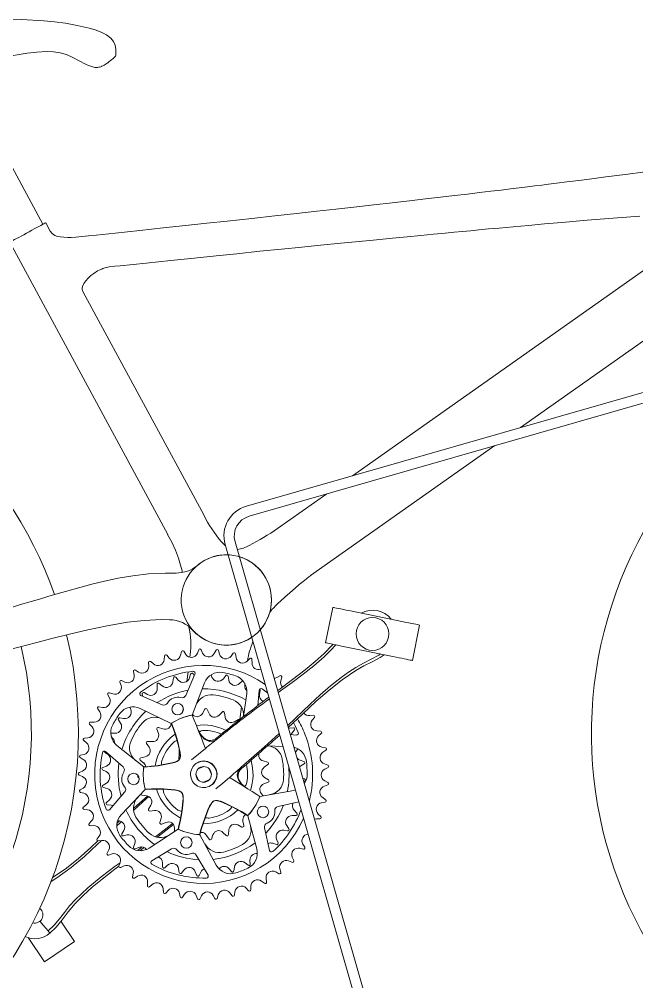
# Model space of a CAD drawing. Header units: inches. Extents: x -32 to 121, y -2 to 108.
# Drawn here: x -8.34 to 10.48, y 71.93 to 101.23 of the extents above; entities that cross this region are included whole.
import ezdxf

# ---------------------------------------------------------------- set-up
doc = ezdxf.new("R2010")
doc.units = ezdxf.units.IN
doc.layers.add('ZANO_R', color=7, linetype='Continuous', lineweight=0)

msp = doc.modelspace()

# ---------------------------------------------------------------- linework, layer by layer
at = {"layer": 'ZANO_R', "color": 253}
for p, q in [((-5.39266, 100.1401), (-5.39672, 100.12769)), ((-5.88701, 99.77518), (-5.85365, 99.78584)), ((-5.8425, 99.78931), (-5.82647, 99.79429)), ((-5.82254, 99.80103), (-5.82944, 99.79884)), ((-7.61487, 94.98766), (-9.98298, 99.36526)), ((-7.389, 94.78025), (-7.52694, 95.03523)), ((12.38488, 94.78419), (1.82122, 87.33534)), ((-8.62605, 94.44065), (-3.81264, 85.54279)), ((6.93764, 88.80245), (13.30506, 93.29237)), ((-2.71519, 86.14043), (-6.38361, 92.92172)), ((0.54345, 84.29366), (6.15475, 88.25041)), ((1.03833, 86.7833), (-0.46391, 85.72401)), ((0.99674, 82.25078), (1.217, 83.32817)), ((3.37178, 82.88764), (1.70672, 83.22805)), ((3.8615, 82.78752), (3.64124, 81.71014)), ((-2.86814, 82.03524), (-2.9072, 81.9327)), ((-2.74917, 81.93746), (-2.79433, 82.03747)), ((1.48646, 82.15066), (3.15151, 81.81026)), ((-3.90761, 81.84665), (-3.91689, 81.73732)), ((-3.76629, 81.78545), (-3.83727, 81.86914)), ((-3.39447, 81.97729), (-3.41887, 81.87031)), ((-3.26304, 81.89702), (-3.32168, 81.98977)), ((-3.12487, 81.8846), (-3.13483, 81.80813)), ((-2.33888, 82.01938), (-2.39182, 81.92327)), ((-2.23467, 81.906), (-2.26547, 82.01131)), ((-1.81697, 81.93002), (-1.88278, 81.84221)), ((-1.72955, 81.80323), (-1.7454, 81.91181)), ((-1.31257, 81.76888), (-1.38996, 81.69109)), ((-4.39757, 81.64587), (-4.39154, 81.5363)), ((-4.24911, 81.60493), (-4.33104, 81.67792)), ((-1.24366, 81.63116), (-1.24424, 81.74089)), ((-4.85482, 81.37885), (-4.8336, 81.27119)), ((-4.70211, 81.35897), (-4.7934, 81.41985)), ((-3.63839, 81.18194), (-3.65259, 81.06499)), ((-3.49192, 81.11328), (-3.56823, 81.20302)), ((-3.26006, 80.6495), (-2.98125, 81.2977)), ((-3.19294, 81.3618), (-3.23023, 81.07543)), ((-3.11403, 81.2973), (-3.14832, 81.1846)), ((-3.00463, 81.24336), (-3.04127, 81.30588)), ((-2.46344, 81.20524), (-2.49002, 81.27678)), ((-2.0454, 81.24891), (-2.11617, 81.15474)), ((-1.95288, 81.11621), (-1.9741, 81.23209)), ((-0.39507, 81.2452), (-0.49091, 81.19175)), ((-0.36679, 81.09382), (-0.3371, 81.19946)), ((-5.27046, 81.0508), (-5.23446, 80.94714)), ((-5.11646, 81.05236), (-5.21534, 81.09994)), ((-4.13475, 80.97728), (-4.12843, 80.85964)), ((-3.97858, 80.93509), (-4.06932, 81.01022)), ((-2.69343, 81.02959), (-3.06538, 80.04907)), ((-1.53361, 81.08663), (-1.61966, 81.00618)), ((-1.46554, 80.93989), (-1.46604, 81.01579)), ((-5.63639, 80.66808), (-5.58632, 80.57044)), ((-5.48412, 80.69107), (-5.58866, 80.72443)), ((-4.62599, 80.64232), (-3.97779, 80.36351)), ((-4.58804, 80.68953), (-4.57164, 80.61894)), ((-4.42692, 80.67511), (-4.52932, 80.73334)), ((-1.50141, 80.00171), (-1.40581, 80.702)), ((-1.02485, 80.79997), (-1.06746, 80.33835)), ((-1.01622, 80.68161), (-0.99653, 80.79776)), ((-0.7673, 80.72345), (-0.93117, 80.8439)), ((-5.79791, 80.28212), (-5.90607, 80.30061)), ((-4.96821, 80.28928), (-4.9383, 80.21907)), ((-1.61666, 79.91824), (-1.56756, 80.29534)), ((-5.94551, 80.23817), (-5.88233, 80.14845)), ((-3.70617, 79.79373), (-4.65054, 80.24973)), ((-3.33643, 80.25981), (-3.34973, 80.15764)), ((-2.68214, 80.22501), (-2.74878, 80.10138)), ((-2.55281, 80.0944), (-2.61048, 80.22246)), ((-2.14865, 80.14212), (-2.24618, 80.04106)), ((-2.05936, 79.98146), (-2.08034, 80.12033)), ((0.62535, 80.04126), (0.51606, 80.03141)), ((-6.19178, 79.76942), (-6.11673, 79.68936)), ((-6.05174, 79.83349), (-6.16142, 79.83674)), ((-5.312, 79.90202), (-5.24771, 79.8033)), ((-5.15567, 79.94357), (-5.27181, 79.96327)), ((-1.65731, 79.91838), (-1.77849, 79.84737)), ((0.58962, 79.89146), (0.65971, 79.97589)), ((-5.41394, 79.49425), (-5.53174, 79.49348)), ((-4.1418, 79.62121), (-4.09693, 79.48812)), ((-3.95806, 79.62658), (-4.09102, 79.67184)), ((-0.10015, 79.65438), (-0.13348, 79.65537)), ((0.01748, 79.6607), (-0.10015, 79.65438)), ((-0.07606, 79.45513), (0.10671, 79.43826)), ((-0.0247, 79.50453), (0.05043, 79.59527)), ((0.84311, 79.5586), (0.73352, 79.56406)), ((0.78688, 79.41523), (0.86804, 79.48909)), ((-6.37042, 79.27096), (-6.28496, 79.20213)), ((-6.24065, 79.35389), (-6.34972, 79.34185)), ((-5.53207, 79.39557), (-5.48023, 79.34013)), ((-5.35999, 79.12636), (-4.5424, 78.46962)), ((-4.46083, 79.18567), (-4.38172, 79.06962)), ((-4.28536, 79.24041), (-4.4256, 79.24812)), ((-0.29987, 79.09332), (-0.76534, 79.11588)), ((-6.36099, 78.85267), (-6.46731, 78.82556)), ((-5.72296, 78.91439), (-5.62879, 78.84362)), ((-5.17361, 78.47), (-5.70392, 78.93547)), ((0.15349, 79.01786), (0.1568, 79.02069)), ((0.99158, 79.05033), (0.88381, 79.07099)), ((0.91594, 78.91619), (1.00659, 78.97803)), ((-6.47794, 78.75248), (-6.38374, 78.69621)), ((-4.65053, 78.68021), (-4.54304, 78.5898)), ((-4.49633, 78.78026), (-4.63345, 78.74985)), ((-0.76916, 78.61209), (-0.90377, 78.65219)), ((-0.87073, 78.45889), (-0.75708, 78.54141)), ((0.3375, 78.63997), (0.2248, 78.67427)), ((0.24445, 78.50765), (0.34609, 78.56722)), ((1.06786, 78.52635), (0.96402, 78.56181)), ((-6.41039, 78.33958), (-6.51191, 78.29794)), ((-5.7939, 78.38219), (-5.68887, 78.32885)), ((-5.67929, 78.49635), (-5.78972, 78.45533)), ((-2.88667, 78.07686), (-2.95432, 78.24665)), ((-2.88293, 78.41261), (-2.71315, 78.48027)), ((-2.54718, 78.40888), (-2.47952, 78.23909)), ((0.20447, 78.47682), (0.24445, 78.50765)), ((0.97429, 78.40404), (1.07266, 78.45266)), ((-6.51226, 78.22409), (-6.41115, 78.18148)), ((-5.6783, 77.97809), (-5.77993, 77.91852)), ((-4.69682, 78.14231), (-4.67958, 78.13448)), ((-2.55091, 78.07313), (-2.7207, 78.00547)), ((-0.88091, 77.95278), (-0.74922, 78.00158)), ((-0.74178, 78.0729), (-0.86057, 78.14783)), ((0.36006, 78.10355), (0.30323, 78.13241)), ((0.33473, 78.02255), (0.35587, 78.03041)), ((1.07048, 77.99685), (0.97258, 78.04641)), ((-6.3879, 77.82461), (-6.48264, 77.76924)), ((-6.47272, 77.69607), (-6.36665, 77.66794)), ((-5.77135, 77.84576), (-5.65865, 77.81147)), ((-5.58886, 77.16871), (-5.1234, 77.69903)), ((-4.49758, 77.78128), (-5.22308, 77.02405)), ((-1.51232, 77.89004), (-1.37799, 77.80521)), ((-1.00503, 77.56966), (0.02701, 77.75584)), ((-0.89923, 77.58875), (-0.95505, 77.65051)), ((0.02701, 77.75584), (0.08004, 77.76843)), ((0.9608, 77.88875), (1.06498, 77.92321)), ((-5.58733, 77.46788), (-5.67707, 77.39156)), ((-4.59626, 77.61187), (-4.45746, 77.59047)), ((0.18245, 77.41128), (-0.45038, 77.26836)), ((0.87573, 77.38036), (0.98369, 77.39998)), ((0.99939, 77.47214), (0.90934, 77.53485)), ((-6.29397, 77.31778), (-6.38008, 77.24976)), ((-6.36006, 77.17868), (-6.25112, 77.16559)), ((-5.65599, 77.3214), (-5.53905, 77.3072)), ((-4.32421, 77.30921), (-4.39557, 77.18824)), ((-4.35633, 77.12823), (-4.2169, 77.14507)), ((0.12684, 77.05956), (0.04639, 77.14561)), ((-6.13041, 76.82895), (-6.20622, 76.74962)), ((-5.33804, 76.83112), (-5.33369, 76.83136)), ((-4.01271, 76.91019), (-4.04879, 76.77446)), ((-3.99481, 76.72725), (-3.86509, 76.7811)), ((-1.493, 76.68335), (-1.51932, 76.82131)), ((-1.09794, 75.97456), (-1.37335, 76.98644)), ((-0.01991, 76.99149), (0.0979, 76.99226)), ((0.72072, 76.88875), (0.83037, 76.89316)), ((0.85596, 76.96243), (0.77551, 77.03706)), ((-6.1765, 76.68201), (-6.06679, 76.68421)), ((-5.14916, 76.53288), (-5.20739, 76.43047)), ((-4.37392, 76.00218), (-3.49667, 76.5768)), ((-3.6051, 76.61002), (-3.60372, 76.50668)), ((-2.1298, 76.47925), (-2.02589, 76.38476)), ((-1.95914, 76.41097), (-1.94727, 76.55091)), ((-1.67575, 76.70305), (-1.5502, 76.64011)), ((-0.86293, 76.61511), (-0.70749, 75.92683)), ((-0.27818, 76.54217), (-0.16203, 76.52247)), ((-0.12184, 76.58372), (-0.18613, 76.68243)), ((-5.90041, 76.36765), (-5.96444, 76.27853)), ((-5.9256, 76.21572), (-5.81727, 76.23317)), ((-5.16358, 76.37175), (-5.04883, 76.3984)), ((-2.82818, 76.40673), (-2.3322, 75.48274)), ((-2.62739, 76.38624), (-2.55282, 76.26723)), ((-2.48148, 76.27445), (-2.43229, 76.40601)), ((-0.44937, 76.1583), (-0.49555, 76.26668)), ((-5.60845, 75.94284), (-5.65945, 75.84568)), ((-4.81527, 76.1365), (-4.85483, 76.02554)), ((-4.8015, 75.97532), (-4.69312, 76.02149)), ((-3.6921, 75.97661), (-4.29866, 75.61609)), ((-0.61055, 76.14452), (-0.49959, 76.10496)), ((0.21431, 75.99366), (0.32092, 75.96768)), ((0.36461, 76.02722), (0.30785, 76.12113)), ((-5.61225, 75.78889), (-5.5074, 75.82124)), ((-2.58281, 75.17956), (-2.94334, 75.78612)), ((-1.29909, 75.50847), (-1.30541, 75.6261)), ((-0.12725, 75.6076), (-0.02529, 75.56704)), ((0.02626, 75.61991), (-0.01688, 75.72081)), ((-5.2602, 75.5628), (-5.29719, 75.45949)), ((-5.24255, 75.40982), (-5.14322, 75.45645)), ((-3.96831, 75.54585), (-3.96753, 75.42805)), ((-3.90023, 75.39911), (-3.81418, 75.47956)), ((-3.48096, 75.36953), (-3.45974, 75.25365)), ((-3.38844, 75.23683), (-3.31767, 75.33101)), ((-1.94193, 75.37246), (-1.86561, 75.28272)), ((-1.79545, 75.3038), (-1.78125, 75.42075)), ((-1.45526, 75.55065), (-1.36452, 75.47552)), ((-0.36548, 75.26366), (-0.39416, 75.36958)), ((-4.86246, 75.23493), (-4.88471, 75.12748)), ((-4.82368, 75.08589), (-4.73181, 75.14589)), ((-2.9704, 75.2805), (-2.92939, 75.17007)), ((-2.85625, 75.16589), (-2.8029, 75.27092)), ((-0.80299, 74.9654), (-0.81665, 75.07428)), ((-0.51921, 75.27284), (-0.42389, 75.21848)), ((-4.42296, 74.9656), (-4.43003, 74.8561)), ((-4.36381, 74.82341), (-4.28119, 74.89561)), ((-3.95024, 74.76006), (-3.94201, 74.65064)), ((-3.87189, 74.62748), (-3.80011, 74.71048)), ((-1.42299, 74.78212), (-1.34635, 74.70359)), ((-1.27775, 74.73092), (-1.27612, 74.84064)), ((-0.95394, 74.99588), (-0.86712, 74.92878)), ((-3.45353, 74.62231), (-3.43015, 74.5151)), ((-3.35748, 74.50193), (-3.29796, 74.59411)), ((-2.94247, 74.55503), (-2.9044, 74.45212)), ((-2.83061, 74.44919), (-2.7845, 74.54875)), ((-2.42703, 74.55953), (-2.375, 74.46291)), ((-2.30153, 74.47028), (-2.26972, 74.5753)), ((-1.91723, 74.63572), (-1.85226, 74.54729)), ((-1.78053, 74.56481), (-1.76364, 74.67323)), ((-7.06803, 73.77137), (-6.65241, 73.15524)), ((-7.56405, 72.54027), (-8.05899, 73.27398)), ((-6.65241, 73.15524), (-7.56405, 72.54027))]:
    msp.add_line(p, q, dxfattribs=at)
at = {"layer": 'ZANO_R'}
for p, q in [((29.13237, 95.16669), (-1.41451, 86.40751)), ((29.21916, 94.86402), (-1.32772, 86.10484)), ((3.48053, 67.05182), (-1.75948, 85.32593)), ((3.15298, 67.05182), (-2.06215, 85.23914))]:
    msp.add_line(p, q, dxfattribs=at)
at = {"layer": 'ZANO_R', "color": 253, "flags": 128}
for points in [[(-12.29014, 100.98775), (-11.65017, 101.03497), (-11.00405, 101.1029), (-10.35654, 101.16704), (-9.64916, 101.21237), (-8.94961, 101.22927), (-8.262, 101.21836), (-7.59035, 101.18019), (-7.25894, 101.14922), (-6.92299, 101.10506), (-6.57537, 101.0428), (-6.20907, 100.95747), (-6.02141, 100.90322), (-5.84165, 100.83681), (-5.67988, 100.75435), (-5.54618, 100.65197), (-5.46705, 100.55441), (-5.41655, 100.44015), (-5.39349, 100.31036), (-5.38922, 100.16995)], [(-5.88734, 99.77708), (-5.9501, 99.76225), (-6.03599, 99.7651), (-6.12716, 99.78631), (-6.22069, 99.82064), (-6.31554, 99.86356), (-6.50909, 99.96226), (-6.70491, 100.06387), (-6.89832, 100.15158), (-7.0921, 100.21198), (-7.29651, 100.24213), (-7.50972, 100.24891), (-7.80014, 100.23197), (-8.09773, 100.19648), (-8.39801, 100.15011), (-8.84968, 100.06374), (-9.30169, 99.95914), (-9.75088, 99.8381), (-9.8977, 99.79467)], [(-5.82535, 99.79467), (-5.74351, 99.83072), (-5.68333, 99.86989), (-5.63881, 99.90449), (-5.60307, 99.93326), (-5.55033, 99.97542), (-5.51515, 100.00257), (-5.48573, 100.02456), (-5.46161, 100.04227), (-5.4502, 100.05094), (-5.42931, 100.07034), (-5.40375, 100.10815), (-5.39372, 100.13603), (-5.38923, 100.16993)], [(-5.88701, 99.77518), (-5.85365, 99.78584), (-5.82787, 99.79385)], [(10.74734, 96.58802), (10.12702, 96.50501), (9.54168, 96.42813), (9.11184, 96.37254), (8.71386, 96.3217), (8.35302, 96.27609), (8.03461, 96.23622), (7.79023, 96.20583), (7.5837, 96.1803), (7.37371, 96.15447), (7.14585, 96.12659), (6.8991, 96.09656), (6.63232, 96.06427), (6.34426, 96.02961), (6.03354, 95.99245), (5.69235, 95.95191), (5.32438, 95.90846), (4.92774, 95.86194), (4.50037, 95.81214), (4.04003, 95.75887), (3.55346, 95.70294), (3.03022, 95.64321), (2.46763, 95.57941), (1.86275, 95.51127), (1.31404, 95.44984), (0.73056, 95.38489), (0.11016, 95.31621), (-0.54951, 95.24359), (-1.2509, 95.1668), (-1.99663, 95.08558), (-2.61546, 95.0185), (-3.26477, 94.94839), (-3.94604, 94.87514), (-4.66082, 94.79858), (-5.4107, 94.71857), (-5.99651, 94.6563)], [(-5.42269, 93.70972), (-5.25704, 93.72703), (-4.46638, 93.80931), (-3.71816, 93.88685), (-3.01018, 93.95991), (-2.34033, 94.02873), (-1.70663, 94.09353), (-1.00363, 94.16508), (-0.34531, 94.23171), (0.27104, 94.29375), (0.84797, 94.35149), (1.45878, 94.41224), (2.02503, 94.4682), (2.54974, 94.51971), (3.03569, 94.56709), (3.48545, 94.61065), (3.90137, 94.65067), (4.28561, 94.6874), (4.64015, 94.72107), (4.91516, 94.74703), (5.17164, 94.77112), (5.41101, 94.79349), (5.66833, 94.81741), (5.96265, 94.84459), (6.2909, 94.87468), (6.71681, 94.91335), (7.17946, 94.95483), (7.67289, 94.99843), (8.19115, 95.04346), (8.96341, 95.10893), (9.76032, 95.17425), (10.57125, 95.23816)], [(-7.52694, 95.03523), (-7.53308, 95.03191), (-7.55136, 95.02202), (-7.58136, 95.00579), (-7.62243, 94.98357), (-7.67364, 94.95587), (-7.73385, 94.9233), (-7.80172, 94.88658), (-7.87572, 94.84655), (-7.95421, 94.80409), (-8.03543, 94.76016), (-8.11756, 94.71572), (-8.19878, 94.67179), (-8.27727, 94.62933), (-8.35127, 94.5893), (-8.41914, 94.55258), (-8.47935, 94.52001), (-8.53056, 94.49231), (-8.57163, 94.47009), (-8.60164, 94.45386), (-8.61991, 94.44397), (-8.62605, 94.44065)], [(-5.99661, 94.65626), (-6.22525, 94.632), (-6.43243, 94.61138), (-6.61049, 94.59702), (-6.75118, 94.58969), (-6.85814, 94.5878), (-6.98101, 94.59169), (-7.09266, 94.60396), (-7.16587, 94.61908), (-7.25508, 94.65013), (-7.33541, 94.70387), (-7.38966, 94.7815)], [(-6.38326, 92.9208), (-6.41375, 93.0005), (-6.41477, 93.04422), (-6.40571, 93.09016), (-6.36472, 93.1821), (-6.30891, 93.26359), (-6.23358, 93.34894), (-6.15193, 93.42467), (-6.06771, 93.4903), (-5.94664, 93.56692), (-5.84991, 93.61464), (-5.82374, 93.62553), (-5.78381, 93.64052), (-5.72398, 93.65953), (-5.5963, 93.68804), (-5.4226, 93.70975)], [(-3.81371, 85.54476), (-3.68879, 85.30743), (-3.57624, 85.06535), (-3.48413, 84.82876), (-3.41771, 84.61584), (-3.37618, 84.43815), (-3.36912, 84.39311)], [(-3.55649, 84.3691), (-3.8805, 84.36929), (-4.39336, 84.34343), (-4.87554, 84.28967), (-5.3201, 84.2157), (-5.73714, 84.12834), (-6.12773, 84.03373), (-6.4928, 83.93675), (-6.93019, 83.81337), (-7.32749, 83.69792), (-7.68619, 83.59202), (-8.00748, 83.4959), (-8.29224, 83.4098), (-8.54111, 83.3339)], [(-0.7009, 83.17761), (-0.7009, 83.17744), (-0.69778, 83.18042), (-0.69157, 83.18918), (-0.68277, 83.20134), (-0.65823, 83.23253), (-0.62439, 83.27179), (-0.58164, 83.31795), (-0.52717, 83.37352), (-0.45705, 83.44189), (-0.36205, 83.5311), (-0.24031, 83.64179), (-0.09417, 83.77102), (0.06794, 83.91085), (0.19669, 84.01951), (0.3161, 84.1181), (0.41631, 84.19851), (0.49143, 84.25615), (0.54625, 84.29564)], [(1.217, 83.32817), (1.22444, 83.32665), (1.24654, 83.32213), (1.28261, 83.31475), (1.33158, 83.30474), (1.39194, 83.2924), (1.46186, 83.27811), (1.53923, 83.26229), (1.62168, 83.24543), (1.70672, 83.22805)], [(-8.74534, 82.0126), (-8.30878, 82.12778), (-7.84027, 82.24955), (-7.34017, 82.37689), (-6.80896, 82.50853), (-6.24731, 82.64218), (-5.65634, 82.76916), (-5.03762, 82.87518), (-4.5333, 82.93199), (-4.01412, 82.95452), (-3.75498, 82.9481)], [(3.37178, 82.88764), (3.45682, 82.87026), (3.53927, 82.8534), (3.61664, 82.83758), (3.68656, 82.82329), (3.74692, 82.81095), (3.79589, 82.80094), (3.83196, 82.79356), (3.85406, 82.78904), (3.8615, 82.78752)], [(1.22025, 82.20509), (1.1957, 82.1765), (0.95254, 81.92744), (0.67955, 81.67816), (0.37791, 81.42758), (-0.00789, 81.13008), (-0.42582, 80.82056), (-0.46024, 80.79495)], [(1.31072, 82.18659), (1.14599, 82.01047), (0.95554, 81.82555), (0.64139, 81.55068), (0.31451, 81.29133), (-0.02044, 81.04243), (-0.44375, 80.73743)], [(1.48646, 82.15066), (1.40142, 82.16805), (1.31897, 82.1849), (1.2416, 82.20072), (1.17168, 82.21502), (1.11131, 82.22736), (1.06235, 82.23737), (1.02627, 82.24474), (1.00418, 82.24926), (0.99674, 82.25078)], [(2.66675, 81.90936), (2.61837, 81.87526), (2.38568, 81.74643), (2.14892, 81.62447), (1.91778, 81.49351), (1.69415, 81.35082), (1.47749, 81.19744), (1.14975, 80.93892), (0.83495, 80.66504), (0.52894, 80.38131), (-0.15449, 79.72868)], [(-0.13912, 79.67506), (0.29233, 80.07548), (0.71575, 80.46743), (1.10841, 80.81129), (1.50693, 81.12508), (1.91747, 81.4007), (2.16635, 81.54248), (2.41874, 81.67116), (2.66441, 81.80422), (2.78132, 81.88594)], [(3.64124, 81.71014), (3.6338, 81.71166), (3.6117, 81.71618), (3.57562, 81.72355), (3.52666, 81.73356), (3.4663, 81.7459), (3.39637, 81.7602), (3.31901, 81.77601), (3.23655, 81.79287), (3.15151, 81.81026)], [(-0.49091, 81.19175), (-0.54232, 81.17179), (-0.56709, 81.16756)], [(-1.52122, 81.09453), (-1.52414, 81.09321), (-1.53361, 81.08663)], [(-3.06538, 80.04907), (-3.00178, 79.88948), (-2.93819, 79.72988), (-2.90209, 79.63929)], [(-3.69758, 79.79918), (-3.69758, 79.79918), (-3.62985, 79.62086), (-3.56888, 79.44258), (-3.51709, 79.27035), (-3.45856, 79.04099), (-3.43136, 78.92112), (-3.42151, 78.79485), (-3.43211, 78.73648), (-3.44131, 78.71472), (-3.47219, 78.6744), (-3.52619, 78.63759), (-3.6093, 78.6051), (-3.69353, 78.58367), (-3.89614, 78.54058), (-4.10053, 78.50578), (-4.31492, 78.47887), (-4.42801, 78.46827), (-4.54363, 78.45952)], [(-4.5424, 78.46962), (-4.5424, 78.46962), (-4.42764, 78.47797), (-4.31305, 78.48839), (-4.15161, 78.50732), (-3.99726, 78.53059), (-3.69112, 78.59179), (-3.60922, 78.61287), (-3.52682, 78.64458), (-3.4754, 78.67961), (-3.4467, 78.71704), (-3.43813, 78.73732), (-3.42808, 78.79275), (-3.42984, 78.85501), (-3.43886, 78.91525), (-3.46485, 79.03501), (-3.52366, 79.26372), (-3.57564, 79.43516), (-3.63786, 79.61536), (-3.70617, 79.79373), (-3.70617, 79.79373)], [(-3.6862, 79.80629), (-3.69468, 79.801), (-3.69675, 79.7997)], [(0.16706, 79.52231), (0.07206, 79.71796), (0.01671, 79.81816)], [(-5.53174, 79.49348), (-5.54314, 79.49174), (-5.54616, 79.49068)], [(-2.90209, 79.63929), (-2.84075, 79.48543), (-2.78737, 79.35138), (-2.7296, 79.20642), (-2.66956, 79.05573)], [(-2.29388, 79.32925), (-2.36895, 79.27964), (-2.44777, 79.25244), (-2.52858, 79.24908), (-2.60967, 79.27097), (-2.6893, 79.31953), (-2.76573, 79.39615), (-2.83724, 79.50227), (-2.90209, 79.63929)], [(-2.31638, 79.35634), (-2.36901, 79.31938), (-2.41826, 79.2958), (-2.50123, 79.27733), (-2.55937, 79.27967), (-2.6044, 79.29036), (-2.6635, 79.3171), (-2.73565, 79.37212), (-2.77555, 79.4152), (-2.81298, 79.46626)], [(-0.41406, 79.49155), (-0.85839, 79.08583), (-1.57145, 78.4599)], [(-0.05554, 79.45323), (-0.05294, 79.45926), (-0.0247, 79.50453)], [(-2.31516, 79.35487), (-2.31605, 79.35593), (-2.30917, 79.34766), (-2.29388, 79.32925)], [(-2.66174, 79.03612), (-2.87104, 78.8622), (-3.08431, 78.68497)], [(-2.98002, 78.55948), (-2.98002, 78.55948), (-2.86123, 78.6284), (-2.72669, 78.65421), (-2.59184, 78.63417), (-2.46957, 78.56984), (-2.40177, 78.50476), (-2.40177, 78.50476)], [(-4.54371, 78.45881), (-4.54419, 78.45473), (-4.54516, 78.44618)], [(-2.40177, 78.50476), (-2.40176, 78.50476), (-2.33297, 78.38728), (-2.30607, 78.25505), (-2.32478, 78.11798), (-2.38784, 77.99555), (-2.45382, 77.92626), (-2.45383, 77.92626)], [(-1.57145, 78.4599), (-1.63398, 78.39517), (-1.67514, 78.32267), (-1.69323, 78.24383), (-1.68656, 78.16011), (-1.6534, 78.07294), (-1.59206, 77.98377), (-1.50083, 77.89404), (-1.37799, 77.80521)], [(-1.52794, 77.92122), (-1.55091, 77.94342), (-1.58462, 77.98231), (-1.62856, 78.04855), (-1.65121, 78.09916), (-1.66517, 78.15265), (-1.66703, 78.23071), (-1.65708, 78.27755), (-1.63601, 78.32814), (-1.60088, 78.38073), (-1.54895, 78.43282)], [(-1.55017, 78.43429), (-1.54928, 78.43322), (-1.55616, 78.44149), (-1.57145, 78.4599)], [(-2.34954, 77.80076), (-2.13627, 77.97799), (-1.92698, 78.15191)], [(-1.90958, 78.14092), (-1.77479, 78.0558), (-1.64666, 77.97489), (-1.51232, 77.89004)], [(-4.50335, 77.80415), (-4.50094, 77.79445), (-4.50034, 77.79209)], [(-4.5001, 77.79113), (-4.30958, 77.80045), (-4.12118, 77.80334), (-3.94138, 77.79938), (-3.70516, 77.78417), (-3.58275, 77.77299), (-3.45961, 77.74334), (-3.40738, 77.71522), (-3.38953, 77.69975), (-3.36072, 77.65791), (-3.3424, 77.59519), (-3.33719, 77.5061), (-3.34283, 77.41938), (-3.36446, 77.21337), (-3.39452, 77.00822), (-3.43517, 76.79601), (-3.46005, 76.68518), (-3.48745, 76.57252), (-3.48745, 76.57252)], [(-3.49667, 76.5768), (-3.49667, 76.5768), (-3.46916, 76.68854), (-3.44365, 76.80073), (-3.41177, 76.96012), (-3.3862, 77.11411), (-3.34981, 77.42418), (-3.34455, 77.50858), (-3.34924, 77.59675), (-3.36667, 77.65648), (-3.3934, 77.69533), (-3.41004, 77.70975), (-3.45965, 77.73645), (-3.5194, 77.75401), (-3.57949, 77.76404), (-3.70142, 77.77634), (-3.93711, 77.79108), (-4.11621, 77.79462), (-4.30682, 77.79113), (-4.49757, 77.78128), (-4.49758, 77.78128)], [(-1.37799, 77.80521), (-1.24214, 77.71941), (-1.09588, 77.62704), (-1.00503, 77.56966)], [(-4.42894, 77.57996), (-4.83469, 77.22413), (-4.85024, 77.21016)], [(-4.38855, 77.56506), (-4.5716, 77.40333), (-4.84667, 77.1555)], [(-2.83833, 76.40737), (-2.83833, 76.40737), (-2.78832, 76.59145), (-2.73285, 76.77152), (-2.67351, 76.9413), (-2.58605, 77.16125), (-2.5376, 77.27422), (-2.47134, 77.38217), (-2.42846, 77.42315), (-2.40823, 77.43535), (-2.35954, 77.44982), (-2.29422, 77.44786), (-2.20789, 77.42529), (-2.12715, 77.39312), (-1.93791, 77.3089), (-1.75209, 77.21691), (-1.56283, 77.11267), (-1.46511, 77.05477), (-1.36643, 76.99389)], [(-1.37335, 76.98644), (-1.37336, 76.98644), (-1.47112, 77.04713), (-1.56994, 77.10606), (-1.71167, 77.18564), (-1.85022, 77.25754), (-2.13387, 77.38797), (-2.21252, 77.41906), (-2.29782, 77.44184), (-2.36001, 77.44372), (-2.40523, 77.4303), (-2.42408, 77.41894), (-2.4648, 77.38), (-2.49997, 77.3286), (-2.52808, 77.27455), (-2.57745, 77.16239), (-2.6643, 76.94279), (-2.72301, 76.77355), (-2.7786, 76.59119), (-2.82818, 76.40673), (-2.82818, 76.40673)], [(-5.53905, 77.3072), (-5.48741, 77.29376), (-5.48138, 77.29117)], [(-5.2289, 76.80384), (-5.27365, 76.76246), (-5.35657, 76.68346)], [(-5.2806, 76.82351), (-5.29001, 76.81506), (-5.35126, 76.75822)], [(-1.36595, 76.99441), (-1.36316, 76.99743), (-1.35735, 77.00377)], [(0.66299, 76.87778), (0.66645, 76.87895), (0.72072, 76.88875)], [(-3.66391, 76.7434), (-3.88179, 76.57324), (-4.17562, 76.34815)], [(-4.12281, 76.33461), (-4.10043, 76.35181), (-3.63843, 76.71543)], [(-3.4868, 76.57222), (-3.48307, 76.5705), (-3.47524, 76.56694)], [(-2.80994, 76.47658), (-2.80286, 76.47764), (-2.77979, 76.4793)], [(-5.83047, 76.23104), (-5.96111, 76.106), (-6.35203, 75.74611), (-6.75807, 75.40542), (-7.18805, 75.09506), (-7.36379, 74.98596)], [(-5.93616, 76.21588), (-6.14959, 76.01831), (-6.54225, 75.67445), (-6.94077, 75.36066), (-7.32092, 75.10545)], [(-2.85172, 76.40831), (-2.84174, 76.4076), (-2.83931, 76.40744)], [(-4.59578, 76.0336), (-4.64038, 76.0004), (-4.73679, 75.93079)], [(-4.65587, 75.92714), (-4.56437, 75.99521), (-4.53323, 76.01914)], [(-5.26471, 75.55021), (-5.41151, 75.44458), (-5.83692, 75.12623), (-6.24615, 74.78956), (-6.63009, 74.42351), (-6.79914, 74.23808), (-6.95914, 74.04408), (-7.11335, 73.84506), (-7.27429, 73.65191), (-7.45565, 73.47643)], [(-7.4007, 73.4103), (-7.21053, 73.59613), (-7.03024, 73.81785), (-6.84278, 74.061), (-6.62954, 74.30924), (-6.38638, 74.5583), (-6.1134, 74.80758), (-5.81175, 75.05816), (-5.42596, 75.35566), (-5.29856, 75.45001)], [(-7.45565, 73.47643), (-7.59406, 73.64299), (-7.70323, 73.77437)], [(-7.45565, 73.47643), (-7.44245, 73.46055), (-7.4311, 73.44689), (-7.41386, 73.42614), (-7.40378, 73.41401), (-7.40086, 73.41049)]]:
    msp.add_lwpolyline(points, dxfattribs=at)
at = {"layer": 'ZANO_R', "color": 253}
for centre, radius in [((2.42912, 82.51915), 0.49985), ((-3.50887, 80.23031), 0.17495), ((-4.85182, 78.10384), 0.17495), ((-2.71692, 78.24287), 0.23743), ((-0.90803, 77.10049), 0.17495), ((-3.24441, 76.1695), 0.17495)]:
    msp.add_circle(centre, radius, dxfattribs=at)
for centre, radius, start, end in [((-19.21199, 79.4925), 12.67732, 94.087833, 13.665694), ((-19.21199, 79.4925), 12.67732, 19.4699, 77.401357), ((21.77576, 79.4925), 12.67732, 104.775682, 223.109332), ((1.06998, 88.05752), 4.24293, 206.877824, 220.134707), ((-6.24035, 94.48564), 10.49438, 297.909161, 303.409604), ((-1.61234, 85.76442), 0.71389, 218.127863, 232.050369), ((-1.75035, 85.88015), 0.78972, 274.196616, 302.294554), ((-2.02558, 83.55247), 1.37459, 29.049215, 0), ((-2.02558, 83.55247), 1.37459, 87.781504, 129.987969), ((-2.02558, 83.55247), 1.37459, 87.781504, 103.525523), ((-2.02558, 83.55247), 1.37459, 318.799702, 73.200298), ((-2.02558, 83.55247), 1.37459, 0, 73.200298), ((-3.55123, 85.37146), 0.9995, 269.718034, 309.987396), ((-2.02558, 83.55247), 1.37459, 318.799702, 0), ((2.43023, 82.52651), 0.71778, 37.530194, 119.361208), ((-3.77996, 81.95298), 0.99949, 42.356426, 88.541244), ((-5.76709, 82.17907), 2.65856, 353.596041, 12.086146), ((-2.02558, 83.55247), 1.37459, 222.355462, 304.218496), ((-2.02558, 83.55247), 1.37459, 222.355462, 304.218496), ((-19.21199, 79.4925), 11.24664, 180, 13.589659), ((-2.83078, 82.02101), 0.03999, 24.30291, 159.14922), ((-2.30385, 82.00009), 0.03999, 16.30291, 151.14922), ((1.28555, 81.252), 2.70596, 157.544396, 170.521204), ((-3.86776, 81.84327), 0.03999, 40.30291, 175.14922), ((-3.61381, 81.91478), 0.19994, 220.30291, 347.14922), ((-3.35548, 81.9684), 0.03999, 32.30291, 167.14922), ((-3.09405, 82.00387), 0.19994, 212.30291, 339.14922), ((-2.56695, 82.01975), 0.19994, 204.30291, 331.14922), ((-2.04277, 81.96212), 0.19994, 196.30291, 323.14922), ((-1.78497, 81.90604), 0.03999, 8.30291, 143.14922), ((-1.53171, 81.8321), 0.19994, 188.30291, 315.14922), ((-1.28422, 81.74068), 0.03999, 0.30291, 135.14922), ((-2.71692, 78.24287), 3.31999, 55.60701, 336.39299), ((-4.59118, 81.52532), 0.19994, 236.30291, 3.14922), ((-4.35764, 81.64807), 0.03999, 48.30291, 183.14922), ((-4.11611, 81.75422), 0.19994, 228.30291, 355.14922), ((-1.04372, 81.63222), 0.19994, 180.30291, 290.36623), ((-5.02977, 81.23253), 0.19994, 244.30291, 11.14922), ((-4.81558, 81.38658), 0.03999, 56.30291, 191.14922), ((-2.71692, 78.24287), 3.15504, 95.923859, 127.528272), ((-3.59869, 81.17712), 0.03999, 40.376789, 173.075342), ((-3.3396, 81.2428), 0.19994, 220.376789, 343.075342), ((-3.07577, 81.28566), 0.03999, 30.376789, 163.075342), ((-3.03635, 81.3214), 0.05998, 336.726065, 95.923859), ((-2.22607, 80.8523), 0.49985, 79.346829, 159.226065), ((-2.27601, 81.27485), 0.19994, 200.376789, 323.075342), ((-2.71692, 78.24287), 3.15504, 72.105302, 79.346829), ((-2.01344, 81.22489), 0.03999, 10.376789, 143.075342), ((-1.90106, 80.76961), 0.49985, 352.226065, 72.105302), ((-0.3756, 81.21028), 0.03999, 344.30291, 119.14922), ((-5.42334, 80.88155), 0.19994, 252.30291, 19.14922), ((-5.23268, 81.06391), 0.03999, 64.30291, 199.14922), ((-4.09482, 80.97942), 0.03999, 50.376789, 183.075342), ((-3.85107, 81.0891), 0.19994, 230.376789, 353.075342), ((-1.75621, 81.15223), 0.19994, 190.376789, 313.075342), ((-1.2656, 80.9412), 0.19994, 180.376789, 227.042798), ((-0.1743, 81.03973), 0.19994, 164.30291, 224.208016), ((-5.76423, 80.47921), 0.19994, 260.30291, 27.14922), ((-5.60081, 80.68633), 0.03999, 72.30291, 207.14922), ((-4.60229, 80.69742), 0.05998, 127.528272, 246.726065), ((-4.54909, 80.69858), 0.03999, 60.376789, 193.075342), ((-4.32809, 80.84891), 0.19994, 240.376789, 3.075342), ((-2.71692, 78.24287), 2.60401, 100.559689, 122.892441), ((-3.50887, 80.23031), 0.36239, 74.038926, 149.413204), ((-3.37486, 80.69888), 0.12496, 254.038926, 336.726065), ((-2.48557, 80.16823), 0.49985, 83.148202, 159.226065), ((-2.71692, 78.24287), 2.60401, 60.44065, 91.011481), ((-2.71692, 78.24287), 2.43906, 68.303929, 83.148202), ((34.03267, 34.41199), 57.80352, 126.9700404, 128.9644446), ((-0.96512, 80.79446), 0.05998, 55.528272, 174.726065), ((-0.81909, 80.64819), 0.19994, 170.376789, 245.793117), ((-1.03595, 80.80444), 0.03999, 350.376789, 48.947149), ((-5.91281, 80.26119), 0.03999, 80.30291, 215.14922), ((-4.86788, 79.7996), 0.49985, 64.226065, 144.105302), ((-3.92841, 80.4783), 0.12496, 246.726065, 329.413204), ((21.97639, 49.36588), 38.55969, 126.049232, 129.007401), ((-2.00003, 80.0447), 0.49985, 354.699662, 68.303929), ((-6.04582, 80.03334), 0.19994, 268.30291, 35.14922), ((-2.71692, 78.24287), 3.15504, 144.105302, 151.346829), ((-2.71692, 78.24287), 2.60401, 132.44065, 163.011481), ((-5.12224, 80.1407), 0.19994, 260.376789, 23.075342), ((-2.71692, 78.24287), 1.83951, 100.919492, 122.215802), ((-2.71692, 78.24287), 1.83951, 101.654331, 121.7978), ((-2.67652, 78.04117), 2.04521, 100.9604, 101.621336), ((-2.90503, 80.19826), 0.19994, 219.896346, 272.939302), ((-2.92478, 80.19626), 0.19994, 278.629555, 331.672512), ((-2.64694, 80.20604), 0.03999, 24.244172, 151.672512), ((-2.3705, 80.1765), 0.19994, 204.244172, 257.287128), ((-2.39005, 80.1799), 0.19994, 262.977382, 316.020338), ((-2.11988, 80.11436), 0.03999, 8.591998, 136.020338), ((0.49812, 80.23054), 0.19994, 215.205871, 275.14922), ((0.62894, 80.00143), 0.03999, 320.30291, 95.14922), ((-6.1626, 79.79677), 0.03999, 88.30291, 223.14922), ((-5.04696, 79.51605), 0.49985, 151.346829, 231.226065), ((-5.41525, 79.69419), 0.19994, 270.376789, 33.075342), ((-5.2785, 79.92384), 0.03999, 80.376789, 213.075342), ((-2.71692, 78.24287), 2.43906, 140.303929, 155.148202), ((-4.20903, 79.48147), 0.49985, 64.226065, 140.303929), ((-3.90947, 79.80388), 0.19994, 309.933903, 356.757227), ((-2.67302, 78.17381), 1.92134, 122.225396, 122.528748), ((-2.71692, 78.24287), 1.50455, 62.99773, 98.472947), ((-1.86166, 80.01133), 0.19994, 188.591998, 241.634954), ((-1.87957, 80.01988), 0.19994, 247.325208, 300.368164), ((-1.6371, 79.88387), 0.03999, 50.986887, 120.368164), ((-2.71692, 78.24287), 3.31999, 21.726065, 30.609818), ((0.74346, 79.76375), 0.19994, 140.30291, 267.14922), ((-6.2626, 79.55262), 0.19994, 276.30291, 43.14922), ((-2.71692, 78.24287), 1.50455, 125.438229, 170.012771), ((-4.10391, 79.63398), 0.03999, 71.200694, 198.629033), ((-4.2864, 79.42425), 0.19994, 325.586077, 18.629033), ((-3.89363, 79.81585), 0.19994, 251.200694, 304.24365), ((-1.85236, 80.06766), 1.13372, 201.908223, 215.268789), ((-2.71741, 79.38253), 0.19994, 90.024641, 132.307032), ((-2.71692, 78.24287), 1.3396, 66.178936, 90.024641), ((-48.01824, 132.5736), 71.34858, 310.639644, 311.8674145), ((0.01963, 79.62077), 0.03999, 320.376789, 93.075342), ((0.11223, 79.49799), 0.05998, 264.726065, 23.923859), ((-2.71692, 78.24287), 3.31999, 345.914091, 21.726065), ((0.92145, 79.26736), 0.19994, 132.30291, 259.14922), ((0.84112, 79.51866), 0.03999, 312.30291, 87.14922), ((-6.34533, 79.3021), 0.03999, 96.30291, 231.14922), ((-6.41038, 79.04641), 0.19994, 284.30291, 51.14922), ((-5.62628, 79.20358), 0.19994, 356.409333, 43.075342), ((-4.47656, 79.05787), 0.49985, 155.148202, 231.226065), ((-4.42779, 79.20819), 0.03999, 86.852868, 214.281207), ((-4.27438, 79.44005), 0.19994, 266.852868, 319.895824), ((-2.71692, 78.24287), 1.3396, 133.42749, 162.024641), ((-3.50037, 79.07054), 0.19994, 96.979533, 133.42749), ((196.15955, -170.09474), 318.74142, 128.5074021, 128.591955), ((-0.8143, 78.61781), 0.49985, 11.148202, 84.757816), ((-6.45744, 78.78681), 0.03999, 104.30291, 239.14922), ((-2.71692, 78.24287), 3.15504, 167.923859, 199.528272), ((-5.74349, 78.89039), 0.05998, 48.726065, 167.923859), ((-5.69894, 78.94636), 0.03999, 174.504981, 233.075342), ((-5.7489, 78.68378), 0.19994, 290.376789, 53.075342), ((-4.53962, 78.97546), 0.19994, 282.505042, 335.547998), ((-4.54693, 78.957), 0.19994, 341.238251, 34.281207), ((-6.75757, 79.01926), 3.29923, 354.085038, 359.754389), ((-0.84071, 78.82488), 0.19994, 161.608226, 194.678433), ((-0.08353, 78.5824), 0.49985, 7.346829, 76.289115), ((0.28301, 78.86555), 0.19994, 130.376789, 171.994136), ((1.02862, 78.75102), 0.19994, 124.30291, 251.14922), ((0.98405, 79.01106), 0.03999, 304.30291, 79.14922), ((-6.48627, 78.52456), 0.19994, 292.30291, 59.14922), ((-2.71692, 78.24287), 2.60401, 172.559689, 194.892441), ((-4.62479, 78.71081), 0.03999, 102.505042, 229.933381), ((-4.67174, 78.43679), 0.19994, 11.038091, 49.933381), ((-3.80095, 78.59458), 0.19994, 162.024641, 198.420711), ((-2.71692, 78.24287), 0.39988, 129.726065, 309.727271), ((-2.71692, 78.24287), 0.39988, 39.725806, 129.726246), ((-2.71692, 78.24287), 1.3396, 349.42749, 13.130834), ((-2.71692, 78.24287), 1.50455, 341.006927, 16.458001), ((-0.84668, 78.84381), 0.19994, 200.368686, 253.411642), ((-0.78058, 78.57377), 0.03999, 305.983303, 73.411642), ((-2.71692, 78.24287), 2.43906, 356.303929, 11.148202), ((0.28301, 78.86555), 0.19994, 220.005864, 253.075342), ((0.32586, 78.60172), 0.03999, 300.376789, 73.075342), ((-2.71692, 78.24287), 3.15504, 0.105302, 7.346829), ((1.05494, 78.48851), 0.03999, 296.30291, 71.14922), ((-6.49674, 78.26094), 0.03999, 112.30291, 247.14922), ((-5.7758, 78.41785), 0.03999, 110.376789, 243.075342), ((-5.77941, 78.15058), 0.19994, 300.376789, 63.075342), ((-4.85182, 78.10384), 0.36239, 146.038926, 221.413204), ((-5.25604, 78.37609), 0.12496, 326.038926, 48.726065), ((-2.71692, 78.24287), 1.83951, 173.236329, 194.215802), ((-2.71692, 78.24287), 1.83951, 173.654331, 193.7978), ((-2.55642, 78.2234), 2.00119, 172.932635, 173.223841), ((-2.71692, 78.24287), 0.39988, 309.727276, 39.72606), ((-213.20217, 322.39316), 322.94116, 310.8606794, 310.9441327), ((-0.75326, 78.2971), 0.19994, 125.983303, 179.026259), ((-0.75391, 78.31694), 0.19994, 184.716512, 237.759468), ((-2.71692, 78.24287), 2.60401, 348.44065, 5.194582), ((-0.06173, 78.24775), 0.49985, 325.66167, 0.105302), ((1.06289, 78.2248), 0.19994, 116.30291, 243.14922), ((-6.48879, 77.99723), 0.19994, 300.30291, 67.14922), ((-4.68029, 78.17872), 0.03999, 137.310473, 245.585555), ((-0.78949, 78.72832), 1.09473, 223.944347, 237.783059), ((-1.59661, 78.03377), 0.19994, 307.333338, 349.42749), ((-0.81144, 77.7653), 0.19994, 110.331129, 163.374085), ((-0.76311, 78.03908), 0.03999, 290.331129, 57.759468), ((-0.78175, 78.11786), 0.49985, 280.226065, 356.303929), ((0.34195, 78.06789), 0.03999, 290.376789, 63.075342), ((1.05242, 77.96118), 0.03999, 288.30291, 63.14922), ((-6.46247, 77.73472), 0.03999, 120.30291, 255.14922), ((-6.41789, 77.47468), 0.19994, 308.30291, 75.14922), ((-5.75971, 77.88402), 0.03999, 120.376789, 253.075342), ((-5.71685, 77.62019), 0.19994, 310.376789, 73.075342), ((-5.21731, 77.78146), 0.12496, 318.726065, 41.413204), ((-4.59017, 77.65139), 0.03999, 191.118337, 261.237729), ((-2.80615, 78.22006), 1.74741, 194.209223, 194.542734), ((-2.71692, 78.24287), 1.50455, 197.364734, 242.071183), ((-3.74618, 77.75354), 0.19994, 168.979533, 205.42749), ((-2.71692, 78.24287), 1.3396, 205.42749, 234.024641), ((-0.80672, 77.78458), 0.19994, 169.064338, 222.107294), ((1.02359, 77.69893), 0.19994, 108.30291, 235.14922), ((-5.65117, 77.3611), 0.03999, 130.376789, 263.075342), ((-4.35599, 77.20654), 0.49985, 136.226065, 212.303929), ((-4.48791, 77.39287), 0.19994, 28.194773, 81.237729), ((-4.49641, 77.4108), 0.19994, 329.461564, 22.50452), ((-2.71692, 78.24287), 1.83951, 317.236329, 338.532638), ((-2.71692, 78.24287), 1.83951, 317.654331, 337.7978), ((-2.34776, 78.09491), 1.44181, 337.698223, 338.635832), ((0.19243, 77.28216), 0.19994, 152.866982, 223.075342), ((0.91149, 77.18364), 0.19994, 100.30291, 227.14922), ((0.97654, 77.43933), 0.03999, 280.30291, 55.14922), ((-6.35529, 77.21838), 0.03999, 128.30291, 263.14922), ((-6.27497, 76.96708), 0.19994, 316.30291, 83.14922), ((-5.63395, 77.20828), 0.05998, 199.528272, 318.726065), ((-2.71692, 78.24287), 2.60401, 204.44065, 235.011481), ((-4.36113, 77.16793), 0.03999, 149.461564, 276.889903), ((-4.19291, 76.94658), 0.19994, 43.846947, 96.889903), ((-4.20593, 76.96156), 0.19994, 345.113738, 38.156694), ((-3.3864, 77.32058), 0.19994, 234.024641, 270.420711), ((-2.71692, 78.24287), 1.50455, 269.432553, 314.015599), ((-2.71692, 78.24287), 1.3396, 277.42749, 306.024641), ((-2.04665, 77.32115), 0.19994, 306.024641, 342.420711), ((-2.71692, 78.24287), 2.60401, 316.559689, 338.892441), ((-0.90803, 77.10049), 0.36239, 290.038926, 5.413204), ((-2.71692, 78.24287), 3.15504, 311.923859, 340.165831), ((-0.42285, 77.14647), 0.12496, 102.726065, 185.413204), ((0.09763, 77.03225), 0.03999, 270.376789, 43.075342), ((-4.86215, 76.67824), 0.49985, 136.226065, 216.105302), ((-5.32297, 76.63171), 0.19994, 330.376789, 93.075342), ((-2.71692, 78.24287), 2.43906, 212.303929, 227.148202), ((-4.01014, 76.76419), 0.03999, 165.113738, 292.542077), ((-3.78844, 76.59643), 0.19994, 59.499121, 112.542077), ((-3.80502, 76.60734), 0.19994, 0.765911, 53.808868), ((-2.5696, 77.11277), 0.19994, 240.979533, 277.42749), ((-1.32293, 76.85878), 0.19994, 137.75999, 190.802946), ((-1.33698, 76.84477), 0.19994, 117.182449, 132.069737), ((-6.05748, 81.34845), 6.40064, 317.039277, 317.130346), ((-0.01859, 76.79155), 0.19994, 90.376789, 213.075342), ((0.82876, 76.93312), 0.03999, 272.30291, 47.14922), ((-6.1773, 76.72199), 0.03999, 136.30291, 271.14922), ((-6.06278, 76.48431), 0.19994, 324.30291, 91.14922), ((-2.31089, 79.11697), 2.8033, 244.976244, 245.184149), ((-2.71692, 78.24287), 1.83951, 245.236329, 266.215802), ((-2.71692, 78.24287), 1.83951, 245.654331, 265.7978), ((-2.79682, 76.28008), 0.19994, 32.070259, 85.113215), ((-2.24502, 76.33598), 0.19994, 106.455642, 159.498598), ((-2.26431, 76.33131), 0.19994, 47.722433, 100.765389), ((-1.74804, 76.53401), 0.19994, 122.107816, 175.150772), ((-1.76536, 76.52431), 0.19994, 63.374607, 116.417563), ((-1.53228, 76.67585), 0.03999, 243.374607, 10.802946), ((-1.77239, 76.54924), 0.49985, 299.148202, 15.226065), ((-0.74104, 76.64264), 0.12496, 110.038926, 192.726065), ((-0.3116, 76.34504), 0.19994, 80.376789, 203.075342), ((-0.15535, 76.5619), 0.03999, 260.376789, 33.075342), ((-5.93196, 76.2552), 0.03999, 144.30291, 279.14922), ((-5.78548, 76.03577), 0.19994, 332.30291, 99.14922), ((-2.71692, 78.24287), 3.15504, 216.105302, 223.346829), ((-5.17263, 76.41071), 0.03999, 150.376789, 283.075342), ((-5.0036, 76.20365), 0.19994, 340.376789, 103.075342), ((-4.03579, 76.82121), 0.49985, 227.148202, 303.226065), ((-2.73706, 77.92628), 1.52229, 266.185613, 266.568476), ((-2.51894, 76.28846), 0.03999, 212.070259, 339.498598), ((-1.99899, 76.41435), 0.03999, 227.722433, 355.150772), ((0.47896, 76.22455), 0.19994, 93.850097, 211.14922), ((-4.64781, 76.42031), 0.49985, 223.346829, 303.226065), ((-4.81717, 76.01211), 0.03999, 160.376789, 293.075342), ((-4.61475, 75.83755), 0.19994, 37.337668, 113.075342), ((-2.71692, 78.24287), 2.60401, 244.559689, 266.892441), ((-3.62825, 75.86919), 0.12496, 38.038926, 120.726065), ((-3.24441, 76.1695), 0.36239, 218.038926, 293.413204), ((-2.23781, 76.36378), 0.49985, 208.226065, 284.303929), ((-2.71692, 78.24287), 2.60401, 276.44065, 307.011481), ((-2.71692, 78.24287), 2.43906, 284.303929, 299.148202), ((-1.58024, 75.84329), 0.49985, 295.346829, 15.226065), ((-0.6777, 75.95619), 0.19994, 70.376789, 112.960863), ((-0.64898, 75.94004), 0.05998, 192.726065, 311.923859), ((-0.48616, 76.14262), 0.03999, 250.376789, 23.075342), ((0.16697, 75.79941), 0.19994, 76.30291, 203.14922), ((0.33039, 76.00653), 0.03999, 256.30291, 31.14922), ((-5.62404, 75.8271), 0.03999, 152.30291, 287.14922), ((-5.44845, 75.63019), 0.19994, 340.30291, 107.14922), ((-4.26801, 75.56453), 0.05998, 120.726065, 239.923859), ((-4.16824, 75.54454), 0.19994, 0.376789, 70.585149), ((-3.05076, 75.72227), 0.12496, 30.726065, 113.413204), ((-1.58277, 75.39664), 0.19994, 50.376789, 173.075342), ((-1.10576, 75.63683), 0.19994, 82.730616, 183.075342), ((-0.20116, 75.42183), 0.19994, 68.30291, 195.14922), ((-0.01051, 75.60419), 0.03999, 248.30291, 23.14922), ((-5.25954, 75.44601), 0.03999, 160.30291, 295.14922), ((-5.05825, 75.27546), 0.19994, 348.30291, 115.14922), ((-2.71692, 78.24287), 3.15504, 239.923859, 271.528272), ((-3.92754, 75.42832), 0.03999, 180.376789, 313.075342), ((-3.67763, 75.33351), 0.19994, 10.376789, 133.075342), ((-3.15783, 75.21089), 0.19994, 20.376789, 143.075342), ((-2.62464, 75.18039), 0.19994, 110.491268, 153.075342), ((-1.89178, 75.71914), 0.49985, 208.226065, 288.105302), ((-2.09424, 75.24294), 0.19994, 40.376789, 140.721514), ((-1.83515, 75.30862), 0.03999, 220.376789, 353.075342), ((-2.71692, 78.24287), 3.15504, 288.105302, 295.346829), ((-1.33902, 75.50632), 0.03999, 230.376789, 3.075342), ((-0.61826, 75.09916), 0.19994, 60.30291, 187.14922), ((-4.84555, 75.11937), 0.03999, 168.30291, 303.14922), ((-4.62248, 74.97849), 0.19994, 356.30291, 123.14922), ((-3.42041, 75.26085), 0.03999, 190.376789, 323.075342), ((-2.8919, 75.184), 0.03999, 200.376789, 333.075342), ((-2.63438, 75.14891), 0.05998, 271.528272, 30.726065), ((-1.0762, 74.83767), 0.19994, 52.30291, 179.14922), ((-0.40408, 75.25321), 0.03999, 240.30291, 15.14922), ((-4.39013, 74.85352), 0.03999, 176.30291, 311.14922), ((-4.14962, 74.74506), 0.19994, 4.30291, 131.14922), ((-3.64888, 74.57971), 0.19994, 12.30291, 139.14922), ((-2.07836, 74.51734), 0.19994, 36.30291, 163.14922), ((-1.56608, 74.64247), 0.19994, 44.30291, 171.14922), ((-1.31773, 74.73152), 0.03999, 224.30291, 359.14922), ((-0.84267, 74.96042), 0.03999, 232.30291, 7.14922), ((-3.90214, 74.65364), 0.03999, 184.30291, 319.14922), ((-3.39108, 74.52362), 0.03999, 192.30291, 327.14922), ((-3.12999, 74.48565), 0.19994, 20.30291, 147.14922), ((-2.8669, 74.46599), 0.03999, 200.30291, 335.14922), ((-2.60307, 74.46473), 0.19994, 28.30291, 155.14922), ((-2.3398, 74.48187), 0.03999, 208.30291, 343.14922), ((-1.82004, 74.57096), 0.03999, 216.30291, 351.14922), ((-7.86296, 73.96659), 0.24993, 256.074798, 52.001761), ((-7.85885, 73.94485), 0.70403, 245.289336, 310.599352)]:
    msp.add_arc(centre, radius, start, end, dxfattribs=at)
at = {"layer": 'ZANO_R'}
for radius in [0.9446, 0.62973]:
    msp.add_arc((-1.15414, 85.4995), radius, 106, 196, dxfattribs=at)

doc.saveas('drawing.dxf')
